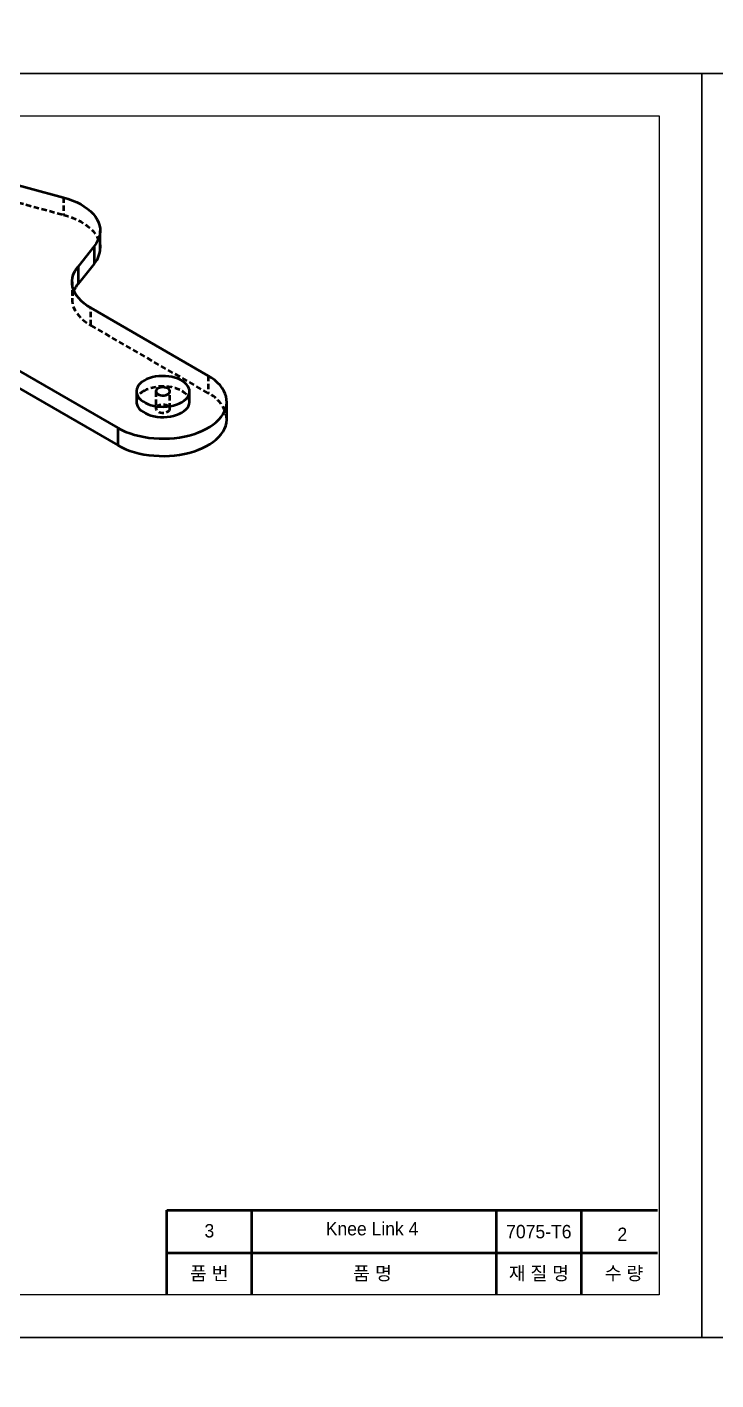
# Model space of a CAD drawing. Header units: millimetres. Extents: x 0 to 7560, y -1188 to 891.
# Drawn here: x 261.6 to 423.5, y -9.8 to 308.1 of the extents above; entities that cross this region are included whole.
import ezdxf

# ---------------------------------------------------------------- set-up
doc = ezdxf.new("R2010")
doc.units = ezdxf.units.MM
doc.linetypes.add('CENTER', pattern=[10.16, 6.35, -1.27, 1.27, -1.27])
doc.linetypes.add('HIDDEN', pattern=[1.905, 1.27, -0.635])
doc.layers.get('0').update_dxf_attribs({"lineweight": 50})
doc.layers.add('중심선', color=1, linetype='CENTER', lineweight=25)
doc.layers.add('중요 치수', color=4, linetype='Continuous', lineweight=18)
doc.styles.get("Standard").update_dxf_attribs({"font": 'arial.ttf', "height": 2})

msp = doc.modelspace()

# ---------------------------------------------------------------- linework, layer by layer
at = {"linetype": 'Continuous'}
for p, q in [((242.924, 275.426), (270.113, 268.107)), ((278.774, 256.176), (278.774, 260.259)), ((277.369, 256.599), (273.568, 251.893)), ((277.369, 256.599), (277.369, 252.516)), ((277.369, 252.516), (273.568, 247.811)), ((273.568, 251.893), (273.568, 247.811)), ((304.128, 226.193), (276.556, 242.111)), ((240.489, 238.439), (282.915, 213.947)), ((240.489, 234.357), (282.915, 209.865)), ((287.272, 222.52), (287.272, 220.07)), ((299.772, 220.07), (299.772, 222.52)), ((308.522, 215.988), (308.522, 220.07)), ((282.915, 213.947), (282.915, 209.865))]:
    msp.add_line(p, q, dxfattribs=at)
at = {"linetype": 'HIDDEN'}
for p, q in [((242.924, 271.343), (270.113, 264.024)), ((270.113, 268.107), (270.113, 264.024)), ((272.162, 248.234), (272.162, 244.151)), ((276.556, 238.028), (276.556, 242.111)), ((304.128, 222.111), (276.556, 238.028)), ((304.128, 226.193), (304.128, 222.111)), ((291.872, 222.52), (291.872, 218.437)), ((295.172, 218.437), (295.172, 222.52))]:
    msp.add_line(p, q, dxfattribs=at)
for p, q in [((294.396, 30.129), (409.793, 30.129)), ((294.396, 10.129), (294.396, 30.129)), ((314.396, 10.129), (314.396, 30.129)), ((371.879, 10.129), (371.879, 30.129)), ((391.879, 10.129), (391.879, 30.129)), ((294.396, 20.129), (409.793, 20.129))]:
    msp.add_line(p, q)
at = {"linetype": 'Continuous', "flags": 128}
for points in [[(270.113, 268.107), (271.214, 267.778), (272.264, 267.397), (273.256, 266.968), (274.184, 266.493), (275.04, 265.976), (275.819, 265.419), (276.516, 264.827), (277.126, 264.204), (277.645, 263.554), (278.069, 262.881), (278.396, 262.191), (278.622, 261.487), (278.747, 260.775), (278.77, 260.06), (278.69, 259.345), (278.509, 258.638), (278.227, 257.941), (277.846, 257.26), (277.369, 256.599)], [(276.556, 242.111), (275.728, 242.629), (274.976, 243.185), (274.305, 243.774), (273.719, 244.393), (273.222, 245.037), (272.818, 245.702), (272.508, 246.384), (272.296, 247.079), (272.183, 247.781), (272.169, 248.486), (272.254, 249.189), (272.438, 249.886), (272.719, 250.572), (273.097, 251.243), (273.568, 251.893)], [(282.915, 213.947), (283.803, 213.474), (284.754, 213.044), (285.762, 212.66), (286.82, 212.323), (287.921, 212.037), (289.059, 211.803), (290.226, 211.623), (291.414, 211.497), (292.616, 211.427), (293.824, 211.413), (295.03, 211.455), (296.226, 211.553), (297.404, 211.706), (298.557, 211.914), (299.678, 212.174), (300.759, 212.485), (301.792, 212.846), (302.773, 213.254), (303.693, 213.706), (304.547, 214.199), (305.33, 214.73), (306.036, 215.296), (306.661, 215.893), (307.2, 216.516), (307.651, 217.163), (308.011, 217.829), (308.276, 218.509), (308.446, 219.2), (308.519, 219.896), (308.494, 220.593), (308.373, 221.287), (308.155, 221.973), (307.843, 222.646), (307.437, 223.303), (306.941, 223.939), (306.358, 224.55), (305.692, 225.132), (304.947, 225.681), (304.128, 226.193)], [(289.102, 225.071), (288.583, 224.731), (288.142, 224.357), (287.786, 223.953), (287.52, 223.527), (287.349, 223.084), (287.275, 222.633), (287.3, 222.18), (287.422, 221.733), (287.641, 221.298), (287.953, 220.882), (288.353, 220.492), (288.834, 220.134), (289.389, 219.813), (290.009, 219.536), (290.684, 219.305), (291.405, 219.125), (292.158, 218.999), (292.934, 218.928), (293.718, 218.914), (294.499, 218.956), (295.265, 219.055), (296.004, 219.209), (296.703, 219.414), (297.352, 219.669), (297.941, 219.969), (298.46, 220.309), (298.901, 220.683), (299.258, 221.087), (299.524, 221.513), (299.695, 221.955), (299.769, 222.407), (299.744, 222.859), (299.621, 223.307), (299.402, 223.742), (299.091, 224.158), (298.691, 224.548), (298.21, 224.906), (297.655, 225.226), (297.035, 225.504), (296.359, 225.735), (295.639, 225.915), (294.885, 226.041), (294.11, 226.112), (293.325, 226.126), (292.544, 226.084), (291.778, 225.985), (291.04, 225.831), (290.34, 225.626), (289.691, 225.371), (289.102, 225.071)], [(292.355, 223.193), (292.102, 223.005), (291.937, 222.786), (291.873, 222.55), (291.912, 222.312), (292.052, 222.087), (292.284, 221.89), (292.594, 221.732), (292.963, 221.624), (293.366, 221.572), (293.78, 221.579), (294.177, 221.646), (294.533, 221.767), (294.826, 221.936), (295.036, 222.142), (295.151, 222.371), (295.164, 222.61), (295.074, 222.843), (294.886, 223.055), (294.613, 223.234), (294.271, 223.369), (293.882, 223.45), (293.47, 223.472), (293.061, 223.435), (292.682, 223.34), (292.355, 223.193)], [(287.272, 220.07), (287.3, 219.731), (287.422, 219.283), (287.641, 218.848), (287.953, 218.432), (288.353, 218.042), (288.834, 217.684), (289.389, 217.364), (290.009, 217.086), (290.684, 216.856), (291.405, 216.676), (292.158, 216.549), (292.934, 216.478), (293.718, 216.464), (294.499, 216.507), (295.265, 216.606), (296.004, 216.759), (296.703, 216.965), (297.352, 217.219), (297.941, 217.519), (298.46, 217.859), (298.901, 218.234), (299.258, 218.637), (299.524, 219.064), (299.695, 219.506), (299.769, 219.957), (299.772, 220.07)], [(282.915, 209.865), (283.803, 209.392), (284.754, 208.962), (285.762, 208.577), (286.82, 208.241), (287.921, 207.954), (289.059, 207.72), (290.226, 207.54), (291.414, 207.414), (292.616, 207.344), (293.824, 207.33), (295.03, 207.372), (296.226, 207.47), (297.404, 207.623), (298.557, 207.831), (299.678, 208.091), (300.759, 208.403), (301.792, 208.764), (302.773, 209.171), (303.693, 209.623), (304.547, 210.116), (305.33, 210.647), (306.036, 211.213), (306.661, 211.81), (307.2, 212.434), (307.651, 213.081), (308.011, 213.746), (308.276, 214.427), (308.446, 215.117), (308.519, 215.813), (308.522, 215.988)]]:
    msp.add_lwpolyline(points, dxfattribs=at)
at = {"linetype": 'HIDDEN', "flags": 128}
for points in [[(270.113, 264.024), (271.214, 263.695), (272.264, 263.314), (273.256, 262.885), (274.184, 262.41), (275.04, 261.893), (275.819, 261.336), (276.516, 260.744), (277.126, 260.121), (277.645, 259.471), (278.069, 258.799), (278.396, 258.108), (278.622, 257.405), (278.747, 256.693), (278.774, 256.176)], [(272.585, 246.192), (272.438, 245.803), (272.254, 245.106), (272.169, 244.403), (272.183, 243.698), (272.296, 242.996), (272.508, 242.302), (272.818, 241.619), (273.222, 240.954), (273.719, 240.31), (274.305, 239.691), (274.976, 239.102), (275.728, 238.547), (276.556, 238.028)], [(299.772, 220.07), (299.744, 220.41), (299.621, 220.857), (299.402, 221.292), (299.091, 221.708), (298.691, 222.098), (298.21, 222.456), (297.655, 222.777), (297.035, 223.054), (296.359, 223.285), (295.639, 223.465), (294.885, 223.591), (294.11, 223.662), (293.325, 223.677), (292.544, 223.634), (291.778, 223.535), (291.04, 223.382), (290.34, 223.176), (289.691, 222.921), (289.102, 222.622)], [(292.355, 219.111), (292.102, 218.922), (291.937, 218.703), (291.873, 218.467), (291.912, 218.229), (292.052, 218.005), (292.284, 217.807), (292.594, 217.649), (292.963, 217.541), (293.366, 217.489), (293.78, 217.496), (294.177, 217.563), (294.533, 217.685), (294.826, 217.853), (295.036, 218.059), (295.151, 218.288), (295.164, 218.527), (295.074, 218.76), (294.886, 218.973), (294.613, 219.152), (294.271, 219.286), (293.882, 219.367), (293.47, 219.389), (293.061, 219.352), (292.682, 219.257), (292.355, 219.111)]]:
    msp.add_lwpolyline(points, dxfattribs=at)
at = {"linetype": 'Continuous'}
for centre, radius, start, end in [((272.984, 256.3), 5.792, 319.21024, 358.77339), ((278.717, 243.577), 6.666, 140.56943, 156.89664)]:
    msp.add_arc(centre, radius, start, end, dxfattribs=at)
at = {"linetype": 'HIDDEN'}
for centre, radius, start, end in [((290.273, 219.85), 3.009, 112.88644, 175.79342), ((301.026, 215.247), 7.533, 5.64497, 65.67517)]:
    msp.add_arc(centre, radius, start, end, dxfattribs=at)
at = {"layer": '중심선', "linetype": 'ByBlock', "ltscale": 0.5}
for points in [[(0.146, 891.232), (840.146, 891.232), (840.146, 297.232), (0.146, 297.232)], [(0.146, 297.232), (420.146, 297.232), (420.146, 0.232), (0.146, 0.232)], [(420.146, 297.232), (840.146, 297.232), (840.146, 0.232), (420.146, 0.232)], [(10.146, 287.232), (410.146, 287.232), (410.146, 10.232), (10.146, 10.232)], [(0.146, 0.232), (840.146, 0.232), (840.146, -593.768), (0.146, -593.768)]]:
    msp.add_lwpolyline(points, close=True, dxfattribs=at)

# ---------------------------------------------------------------- texts
at = {"char_height": 3.15, "attachment_point": 5}
for s, width, insert in [('{\\fGulim|b0|i0|c129|p50;\\C6;3}', 20, (304.432, 25.264)), ('{\\fGulim|b0|i0|c129|p50;\\C6;7075-T6}', 20, (381.864, 25.061)), ('{\\fGulim|b0|i0|c129|p50;\\C6;2}', 20, (401.484, 24.447)), ('{\\fGulim|b0|i0|c129|p50;\\C6;품 번}', 20, (304.396, 15.129)), ('{\\C6;품 명}', 40, (342.753, 15.129)), ('{\\fGulim|b0|i0|c129|p50;\\C6;재 질 명}', 20, (381.879, 15.129)), ('{\\fGulim|b0|i0|c129|p50;\\C6;수 량}', 20, (401.879, 15.129))]:
    msp.add_mtext_dynamic_manual_height_columns(s, width=width, gutter_width=12.5, heights=[0], dxfattribs=dict(at, insert=insert))
at = {"layer": '중요 치수', "insert": (331.787, 27.352), "char_height": 3.15, "width": 28.64753, "attachment_point": 1}
msp.add_mtext('{\\fGulim|b0|i0|c129|p50;\\C6;Knee Link 4}', dxfattribs=at)

doc.saveas('drawing.dxf')
